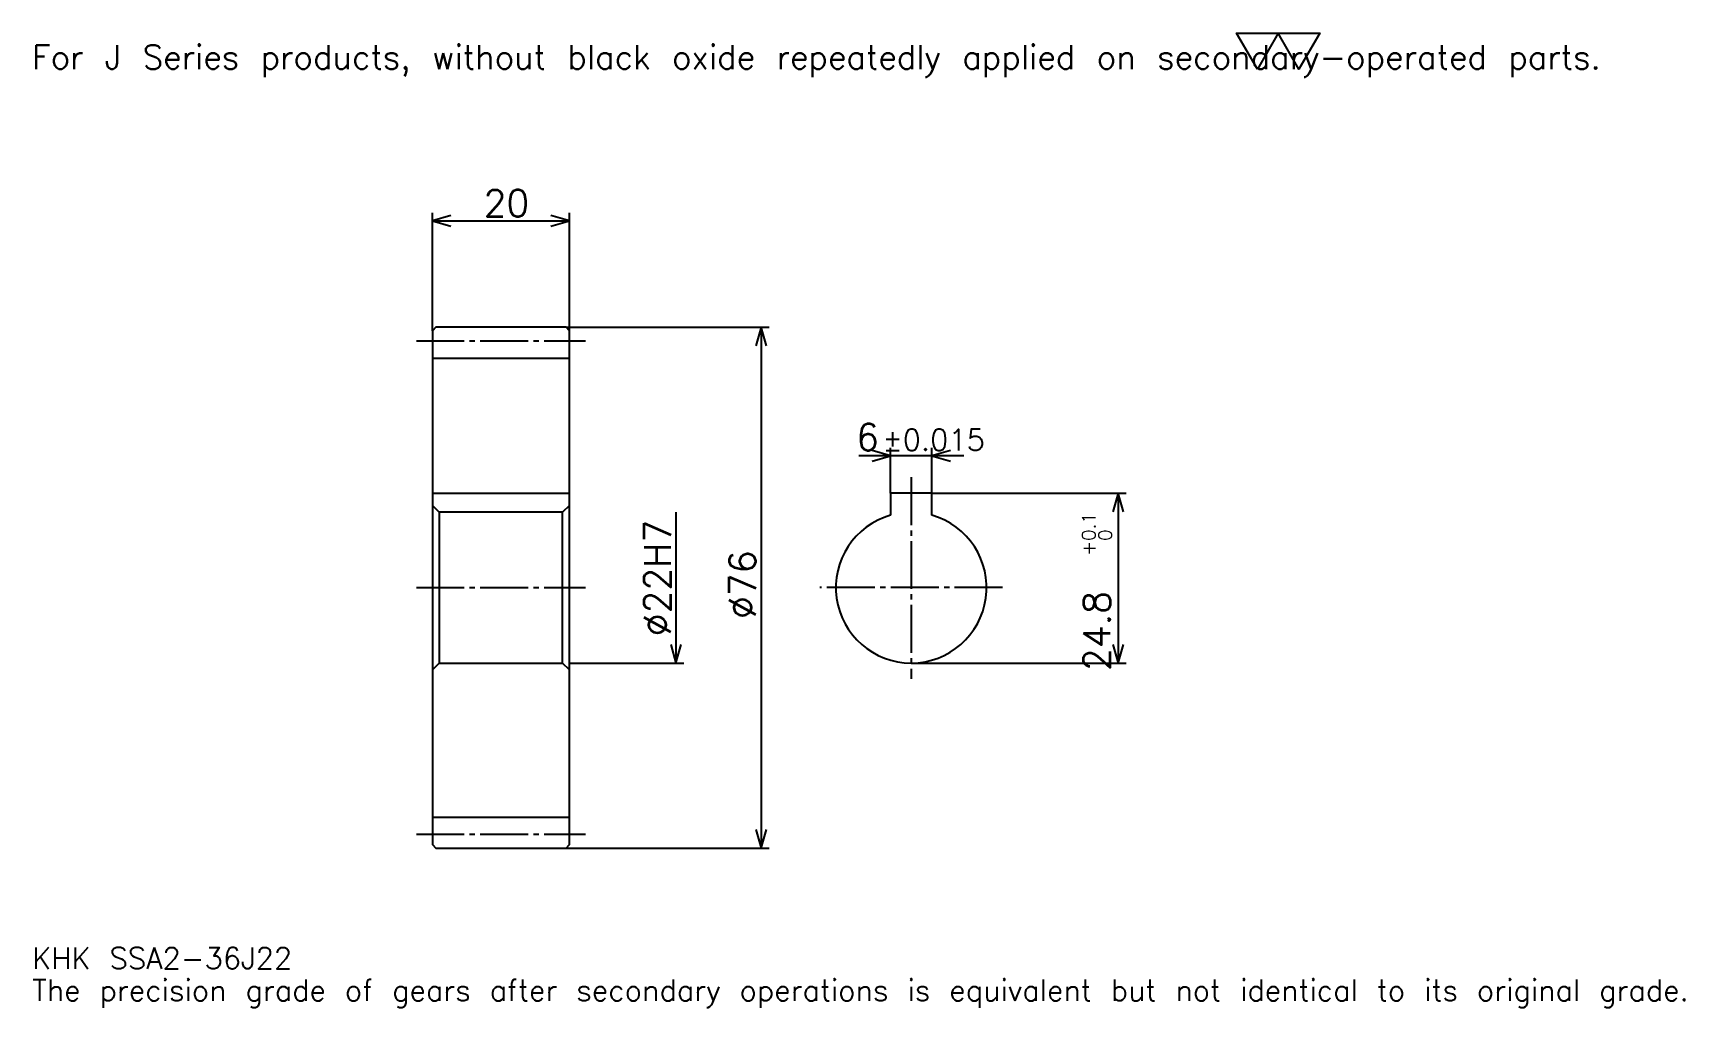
# Model space of a CAD drawing. Extents: x 8 to 249, y 3 to 145.
import ezdxf

# ---------------------------------------------------------------- set-up
doc = ezdxf.new("R2010")
doc.units = 0
doc.linetypes.add('DASHDOT', pattern=[9.326087, 6.994565, -0.777174, 0.777174, -0.777174])
doc.layers.get('0').update_dxf_attribs({"linetype": 'CONTINUOUS'})
doc.layers.add('DASHDOT', color=6, linetype='DASHDOT')
doc.styles.add('KANJI', font='TXT', dxfattribs={"bigfont": 'BIGFONT'})

msp = doc.modelspace()

# ---------------------------------------------------------------- linework, layer by layer
at = {"color": 5}
for p, q in [((66.157608, 102.198372), (66.157608, 118.907608)), ((86.157608, 102.198372), (86.157608, 118.907608)), ((66.157608, 117.741852), (86.157608, 117.741852)), ((66.157608, 101.698372), (66.157608, 102.198372)), ((85.657608, 102.198372), (86.157608, 102.198372)), ((86.157608, 102.198372), (115.301628, 102.198372)), ((86.157608, 101.698372), (86.157608, 102.198372)), ((114.135864, 102.198372), (114.135864, 26.198372)), ((133.016296, 77.998375), (133.016296, 84.604347)), ((139.016296, 77.998375), (139.016296, 84.604347)), ((143.679352, 83.438591), (128.353256, 83.438591)), ((139.016296, 77.998375), (167.383148, 77.998375)), ((166.217392, 77.998375), (166.217392, 53.198372)), ((101.701088, 75.198372), (101.701088, 53.198372)), ((86.157608, 53.198372), (102.866852, 53.198372)), ((136.016296, 53.198372), (167.383148, 53.198372)), ((85.657608, 26.198372), (86.157608, 26.198372)), ((86.157608, 26.198372), (115.301628, 26.198372))]:
    msp.add_line(p, q, dxfattribs=at)
at = {"color": 4}
for p, q in [((66.157608, 97.698372), (86.157608, 97.698372)), ((66.157608, 77.998375), (86.157608, 77.998375)), ((86.157608, 76.198372), (85.157608, 75.198372)), ((66.157608, 52.198372), (67.157608, 53.198372)), ((86.157608, 52.198372), (85.157608, 53.198372)), ((66.157608, 30.698372), (86.157608, 30.698372))]:
    msp.add_line(p, q, dxfattribs=at)
at = {"color": 7}
msp.add_lwpolyline([(186.521744, 139.891312), (183.490768, 145.145004), (195.614685, 145.145004), (192.583694, 139.891312), (189.552719, 145.145004), (186.521744, 139.891312)], dxfattribs=at)
at = {"color": 5}
for points in [[(68.877716, 118.519028), (66.157608, 117.741852), (68.877716, 116.964676)], [(83.4375, 116.964676), (86.157608, 117.741852), (83.4375, 118.519028)], [(114.91304, 99.478264), (114.135864, 102.198372), (113.358696, 99.478264)], [(130.296204, 82.661415), (133.016296, 83.438591), (130.296204, 84.215759)], [(141.73642, 84.215759), (139.016296, 83.438591), (141.73642, 82.661415)], [(166.994568, 75.278259), (166.217392, 77.998375), (165.440216, 75.278259)], [(100.92392, 55.91848), (101.701088, 53.198372), (102.478256, 55.91848)], [(165.440216, 55.91848), (166.217392, 53.198372), (166.994568, 55.91848)], [(113.358696, 28.91848), (114.135864, 26.198372), (114.91304, 28.91848)]]:
    msp.add_lwpolyline(points, dxfattribs=at)
at = {"color": 4}
for points in [[(66.157608, 52.198372), (66.157608, 26.698372), (66.657608, 26.198372), (85.657608, 26.198372), (86.157608, 26.698372), (86.157608, 101.698372), (85.657608, 102.198372), (66.657608, 102.198372), (66.157608, 101.698372), (66.157608, 52.198372)], [(139.016296, 74.78138), (139.016296, 77.998375), (133.016296, 77.998375), (133.016296, 74.78138)], [(66.157608, 76.198372), (67.157608, 75.198372), (67.157608, 53.198372), (85.157608, 53.198372), (85.157608, 75.198372), (67.157608, 75.198372)]]:
    msp.add_lwpolyline(points, dxfattribs=at)
msp.add_arc((136.016296, 64.198372), 11, 105.82662089, 74.17337911, dxfattribs=at)
at = {"layer": 'DASHDOT', "color": 7}
for p, q in [((63.826088, 100.198372), (88.489128, 100.198372)), ((136.016296, 80.329895), (136.016296, 50.866852)), ((63.826088, 64.198372), (88.489128, 64.198372)), ((149.347824, 64.198372), (122.684784, 64.198372)), ((63.826088, 28.198372), (88.489128, 28.198372))]:
    msp.add_line(p, q, dxfattribs=at)

# ---------------------------------------------------------------- texts
at = {"color": 7, "style": 'KANJI'}
for s, height, p in [('For J Series products, without black oxide repeatedly applied on secondary-operated parts.', 3.497283, (7.771739, 139.891312)), ('20', 3.88587, (73.63179, 118.363586)), ('6', 3.88587, (127.995102, 84.215759)), ('%%p0.015', 3.108696, (131.841644, 84.215759)), ('KHK SSA2-36J22', 3.108696, (7.771739, 8.548913)), ('The precision grade of gears after secondary operations is equivalent but not identical to its original grade.', 3.108696, (7.771739, 3.88587))]:
    msp.add_text(s, height=height, dxfattribs=at).set_placement(p)
for s, height, p in [('%%c22H7', 3.88587, (100.92392, 57.106659)), ('0.1', 1.942935, (162.875549, 71.034035)), ('0', 1.942935, (165.28479, 71.034035)), ('+', 1.942935, (162.875549, 68.857948)), ('%%c76', 3.88587, (113.358696, 59.632477)), ('24.8', 3.88587, (165.051636, 52.038364))]:
    msp.add_text(s, height=height, rotation=90, dxfattribs=at).set_placement(p)

doc.saveas('drawing.dxf')
